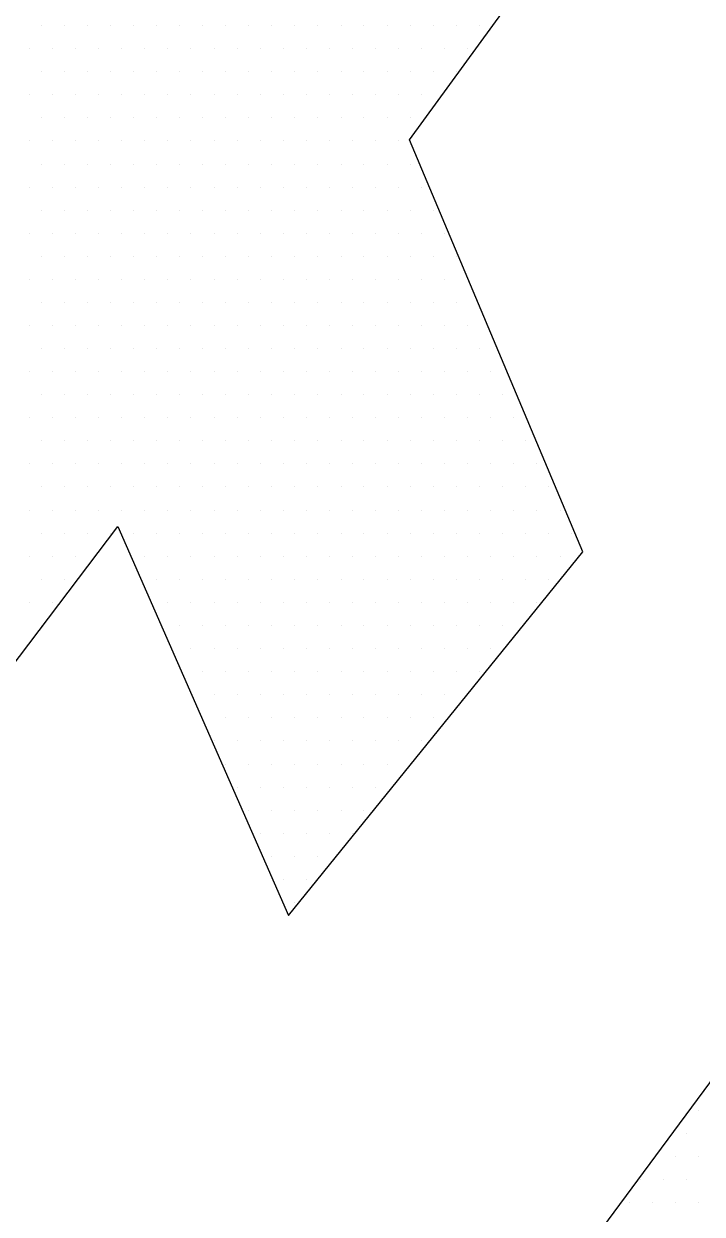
# Model space of a CAD drawing. Header units: metres. Extents: x 9606 to 9900, y 4805 to 4952.
# Drawn here: x 9832.196 to 9832.52, y 4844.726 to 4845.294 of the extents above; entities that cross this region are included whole.
import ezdxf

# ---------------------------------------------------------------- set-up
doc = ezdxf.new("R2010")
doc.units = ezdxf.units.M
doc.header["$LTSCALE"] = 2
doc.linetypes.add('CACHEX2', pattern=[0.75, 0.5, -0.25])
for name, color, linetype in [('CARTOUCHE', 7, 'Continuous'), ('LOGO', 4, 'Continuous'), ('rosace', 7, 'Continuous')]:
    doc.layers.add(name, color=color, linetype=linetype)

# ---------------------------------------------------------------- blocks, each defined once
blk = doc.blocks.new('A$C715108E3')
at = {"layer": 'LOGO', "color": 131}
for p, q in [((-9.1027, -18.9276), (-9.1027, -18.9276)), ((-9.0112, -18.9276), (-9.0112, -18.9276)), ((-8.9194, -18.9276), (-8.9194, -18.9276)), ((-8.8273, -18.9276), (-8.8273, -18.9276)), ((-8.7361, -18.9276), (-8.7361, -18.9276)), ((-8.6442, -18.9276), (-8.6442, -18.9276)), ((-8.552, -18.9276), (-8.552, -18.9276)), ((-8.461, -18.9276), (-8.461, -18.9276)), ((-8.3691, -18.9276), (-8.3691, -18.9276)), ((-8.2771, -18.9276), (-8.2771, -18.9276)), ((-8.1851, -18.9276), (-8.1851, -18.9276)), ((-8.094, -18.9276), (-8.094, -18.9276)), ((-8.002, -18.9276), (-8.002, -18.9276)), ((-7.91, -18.9276), (-7.91, -18.9276)), ((-7.8187, -18.9276), (-7.8187, -18.9276)), ((-7.7267, -18.9276), (-7.7267, -18.9276)), ((-7.635, -18.9276), (-7.635, -18.9276)), ((-7.5434, -18.9276), (-7.5434, -18.9276)), ((-7.4515, -18.9276), (-7.4515, -18.9276)), ((-7.3597, -18.9276), (-7.3597, -18.9276)), ((-9.1488, -19.0189), (-9.1488, -19.0189)), ((-9.0569, -19.0189), (-9.0569, -19.0189)), ((-8.9651, -19.0189), (-8.9651, -19.0189)), ((-8.8736, -19.0189), (-8.8736, -19.0189)), ((-8.7818, -19.0189), (-8.7818, -19.0189)), ((-8.69, -19.0189), (-8.69, -19.0189)), ((-8.5985, -19.0189), (-8.5985, -19.0189)), ((-8.5067, -19.0189), (-8.5067, -19.0189)), ((-8.4149, -19.0189), (-8.4149, -19.0189)), ((-8.3228, -19.0189), (-8.3228, -19.0189)), ((-8.2316, -19.0189), (-8.2316, -19.0189)), ((-8.1394, -19.0189), (-8.1394, -19.0189)), ((-8.0475, -19.0189), (-8.0475, -19.0189)), ((-7.9563, -19.0189), (-7.9563, -19.0189)), ((-7.8642, -19.0189), (-7.8642, -19.0189)), ((-7.7724, -19.0189), (-7.7724, -19.0189)), ((-7.6809, -19.0189), (-7.6809, -19.0189)), ((-7.5891, -19.0189), (-7.5891, -19.0189)), ((-7.4973, -19.0189), (-7.4973, -19.0189)), ((-7.4058, -19.0189), (-7.4058, -19.0189)), ((-9.1027, -19.1101), (-9.1027, -19.1101)), ((-9.0112, -19.1101), (-9.0112, -19.1101)), ((-8.9194, -19.1101), (-8.9194, -19.1101)), ((-8.8273, -19.1101), (-8.8273, -19.1101)), ((-8.7361, -19.1101), (-8.7361, -19.1101)), ((-8.6442, -19.1101), (-8.6442, -19.1101)), ((-8.552, -19.1101), (-8.552, -19.1101)), ((-8.461, -19.1101), (-8.461, -19.1101)), ((-8.3691, -19.1101), (-8.3691, -19.1101)), ((-8.2771, -19.1101), (-8.2771, -19.1101)), ((-8.1851, -19.1101), (-8.1851, -19.1101)), ((-8.094, -19.1101), (-8.094, -19.1101)), ((-8.002, -19.1101), (-8.002, -19.1101)), ((-7.91, -19.1101), (-7.91, -19.1101)), ((-7.8187, -19.1101), (-7.8187, -19.1101)), ((-7.7267, -19.1101), (-7.7267, -19.1101)), ((-7.635, -19.1101), (-7.635, -19.1101)), ((-7.5434, -19.1101), (-7.5434, -19.1101)), ((-7.4515, -19.1101), (-7.4515, -19.1101)), ((-9.1488, -19.2027), (-9.1488, -19.2027)), ((-9.0569, -19.2027), (-9.0569, -19.2027)), ((-8.9651, -19.2027), (-8.9651, -19.2027)), ((-8.8736, -19.2027), (-8.8736, -19.2027)), ((-8.7818, -19.2027), (-8.7818, -19.2027)), ((-8.69, -19.2027), (-8.69, -19.2027)), ((-8.5985, -19.2027), (-8.5985, -19.2027)), ((-8.5067, -19.2027), (-8.5067, -19.2027)), ((-8.4149, -19.2027), (-8.4149, -19.2027)), ((-8.3228, -19.2027), (-8.3228, -19.2027)), ((-8.2316, -19.2027), (-8.2316, -19.2027)), ((-8.1394, -19.2027), (-8.1394, -19.2027)), ((-8.0475, -19.2027), (-8.0475, -19.2027)), ((-7.9563, -19.2027), (-7.9563, -19.2027)), ((-7.8642, -19.2027), (-7.8642, -19.2027)), ((-7.7724, -19.2027), (-7.7724, -19.2027)), ((-7.6809, -19.2027), (-7.6809, -19.2027)), ((-7.5891, -19.2027), (-7.5891, -19.2027)), ((-9.1027, -19.294), (-9.1027, -19.294)), ((-9.0112, -19.294), (-9.0112, -19.294)), ((-8.9194, -19.294), (-8.9194, -19.294)), ((-8.8273, -19.294), (-8.8273, -19.294)), ((-8.7361, -19.294), (-8.7361, -19.294)), ((-8.6442, -19.294), (-8.6442, -19.294)), ((-8.552, -19.294), (-8.552, -19.294)), ((-8.461, -19.294), (-8.461, -19.294)), ((-8.3691, -19.294), (-8.3691, -19.294)), ((-8.2771, -19.294), (-8.2771, -19.294)), ((-8.1851, -19.294), (-8.1851, -19.294)), ((-8.094, -19.294), (-8.094, -19.294)), ((-8.002, -19.294), (-8.002, -19.294)), ((-7.91, -19.294), (-7.91, -19.294)), ((-7.8187, -19.294), (-7.8187, -19.294)), ((-7.7267, -19.294), (-7.7267, -19.294)), ((-7.635, -19.294), (-7.635, -19.294)), ((-9.1488, -19.3855), (-9.1488, -19.3855)), ((-9.0569, -19.3855), (-9.0569, -19.3855)), ((-8.9651, -19.3855), (-8.9651, -19.3855)), ((-8.8736, -19.3855), (-8.8736, -19.3855)), ((-8.7818, -19.3855), (-8.7818, -19.3855)), ((-8.69, -19.3855), (-8.69, -19.3855)), ((-8.5985, -19.3855), (-8.5985, -19.3855)), ((-8.5067, -19.3855), (-8.5067, -19.3855)), ((-8.4149, -19.3855), (-8.4149, -19.3855)), ((-8.3228, -19.3855), (-8.3228, -19.3855)), ((-8.2316, -19.3855), (-8.2316, -19.3855)), ((-8.1394, -19.3855), (-8.1394, -19.3855)), ((-8.0475, -19.3855), (-8.0475, -19.3855)), ((-7.9563, -19.3855), (-7.9563, -19.3855)), ((-7.8642, -19.3855), (-7.8642, -19.3855)), ((-7.7724, -19.3855), (-7.7724, -19.3855)), ((-7.6809, -19.3855), (-7.6809, -19.3855)), ((-9.1027, -19.4779), (-9.1027, -19.4779)), ((-9.0112, -19.4779), (-9.0112, -19.4779)), ((-8.9194, -19.4779), (-8.9194, -19.4779)), ((-8.8273, -19.4779), (-8.8273, -19.4779)), ((-8.7361, -19.4779), (-8.7361, -19.4779)), ((-8.6442, -19.4779), (-8.6442, -19.4779)), ((-8.552, -19.4779), (-8.552, -19.4779)), ((-8.461, -19.4779), (-8.461, -19.4779)), ((-8.3691, -19.4779), (-8.3691, -19.4779)), ((-8.2771, -19.4779), (-8.2771, -19.4779)), ((-8.1851, -19.4779), (-8.1851, -19.4779)), ((-8.094, -19.4779), (-8.094, -19.4779)), ((-8.002, -19.4779), (-8.002, -19.4779)), ((-7.91, -19.4779), (-7.91, -19.4779)), ((-7.8187, -19.4779), (-7.8187, -19.4779)), ((-7.7267, -19.4779), (-7.7267, -19.4779)), ((-7.635, -19.4779), (-7.635, -19.4779)), ((-9.1488, -19.5693), (-9.1488, -19.5693)), ((-9.0569, -19.5693), (-9.0569, -19.5693)), ((-8.9651, -19.5693), (-8.9651, -19.5693)), ((-8.8736, -19.5693), (-8.8736, -19.5693)), ((-8.7818, -19.5693), (-8.7818, -19.5693)), ((-8.69, -19.5693), (-8.69, -19.5693)), ((-8.5985, -19.5693), (-8.5985, -19.5693)), ((-8.5067, -19.5693), (-8.5067, -19.5693)), ((-8.4149, -19.5693), (-8.4149, -19.5693)), ((-8.3228, -19.5693), (-8.3228, -19.5693)), ((-8.2316, -19.5693), (-8.2316, -19.5693)), ((-8.1394, -19.5693), (-8.1394, -19.5693)), ((-8.0475, -19.5693), (-8.0475, -19.5693)), ((-7.9563, -19.5693), (-7.9563, -19.5693)), ((-7.8642, -19.5693), (-7.8642, -19.5693)), ((-7.7724, -19.5693), (-7.7724, -19.5693)), ((-7.6809, -19.5693), (-7.6809, -19.5693)), ((-7.5891, -19.5693), (-7.5891, -19.5693)), ((-9.1027, -19.6606), (-9.1027, -19.6606)), ((-9.0112, -19.6606), (-9.0112, -19.6606)), ((-8.9194, -19.6606), (-8.9194, -19.6606)), ((-8.8273, -19.6606), (-8.8273, -19.6606)), ((-8.7361, -19.6606), (-8.7361, -19.6606)), ((-8.6442, -19.6606), (-8.6442, -19.6606)), ((-8.552, -19.6606), (-8.552, -19.6606)), ((-8.461, -19.6606), (-8.461, -19.6606)), ((-8.3691, -19.6606), (-8.3691, -19.6606)), ((-8.2771, -19.6606), (-8.2771, -19.6606)), ((-8.1851, -19.6606), (-8.1851, -19.6606)), ((-8.094, -19.6606), (-8.094, -19.6606)), ((-8.002, -19.6606), (-8.002, -19.6606)), ((-7.91, -19.6606), (-7.91, -19.6606)), ((-7.8187, -19.6606), (-7.8187, -19.6606)), ((-7.7267, -19.6606), (-7.7267, -19.6606)), ((-7.635, -19.6606), (-7.635, -19.6606)), ((-7.5434, -19.6606), (-7.5434, -19.6606)), ((-9.1488, -19.753), (-9.1488, -19.753)), ((-9.0569, -19.753), (-9.0569, -19.753)), ((-8.9651, -19.753), (-8.9651, -19.753)), ((-8.8736, -19.753), (-8.8736, -19.753)), ((-8.7818, -19.753), (-8.7818, -19.753)), ((-8.69, -19.753), (-8.69, -19.753)), ((-8.5985, -19.753), (-8.5985, -19.753)), ((-8.5067, -19.753), (-8.5067, -19.753)), ((-8.4149, -19.753), (-8.4149, -19.753)), ((-8.3228, -19.753), (-8.3228, -19.753)), ((-8.2316, -19.753), (-8.2316, -19.753)), ((-8.1394, -19.753), (-8.1394, -19.753)), ((-8.0475, -19.753), (-8.0475, -19.753)), ((-7.9563, -19.753), (-7.9563, -19.753)), ((-7.8642, -19.753), (-7.8642, -19.753)), ((-7.7724, -19.753), (-7.7724, -19.753)), ((-7.6809, -19.753), (-7.6809, -19.753)), ((-7.5891, -19.753), (-7.5891, -19.753)), ((-7.4973, -19.753), (-7.4973, -19.753)), ((-9.1027, -19.8444), (-9.1027, -19.8444)), ((-9.0112, -19.8444), (-9.0112, -19.8444)), ((-8.9194, -19.8444), (-8.9194, -19.8444)), ((-8.8273, -19.8444), (-8.8273, -19.8444)), ((-8.7361, -19.8444), (-8.7361, -19.8444)), ((-8.6442, -19.8444), (-8.6442, -19.8444)), ((-8.552, -19.8444), (-8.552, -19.8444)), ((-8.461, -19.8444), (-8.461, -19.8444)), ((-8.3691, -19.8444), (-8.3691, -19.8444)), ((-8.2771, -19.8444), (-8.2771, -19.8444)), ((-8.1851, -19.8444), (-8.1851, -19.8444)), ((-8.094, -19.8444), (-8.094, -19.8444)), ((-8.002, -19.8444), (-8.002, -19.8444)), ((-7.91, -19.8444), (-7.91, -19.8444)), ((-7.8187, -19.8444), (-7.8187, -19.8444)), ((-7.7267, -19.8444), (-7.7267, -19.8444)), ((-7.635, -19.8444), (-7.635, -19.8444)), ((-7.5434, -19.8444), (-7.5434, -19.8444)), ((-7.4515, -19.8444), (-7.4515, -19.8444)), ((-9.1488, -19.9357), (-9.1488, -19.9357)), ((-9.0569, -19.9357), (-9.0569, -19.9357)), ((-8.9651, -19.9357), (-8.9651, -19.9357)), ((-8.8736, -19.9357), (-8.8736, -19.9357)), ((-8.7818, -19.9357), (-8.7818, -19.9357)), ((-8.69, -19.9357), (-8.69, -19.9357)), ((-8.5985, -19.9357), (-8.5985, -19.9357)), ((-8.5067, -19.9357), (-8.5067, -19.9357)), ((-8.4149, -19.9357), (-8.4149, -19.9357)), ((-8.3228, -19.9357), (-8.3228, -19.9357)), ((-8.2316, -19.9357), (-8.2316, -19.9357)), ((-8.1394, -19.9357), (-8.1394, -19.9357)), ((-8.0475, -19.9357), (-8.0475, -19.9357)), ((-7.9563, -19.9357), (-7.9563, -19.9357)), ((-7.8642, -19.9357), (-7.8642, -19.9357)), ((-7.7724, -19.9357), (-7.7724, -19.9357)), ((-7.6809, -19.9357), (-7.6809, -19.9357)), ((-7.5891, -19.9357), (-7.5891, -19.9357)), ((-7.4973, -19.9357), (-7.4973, -19.9357)), ((-7.4058, -19.9357), (-7.4058, -19.9357)), ((-9.1027, -20.0281), (-9.1027, -20.0281)), ((-9.0112, -20.0281), (-9.0112, -20.0281)), ((-8.9194, -20.0281), (-8.9194, -20.0281)), ((-8.8273, -20.0281), (-8.8273, -20.0281)), ((-8.7361, -20.0281), (-8.7361, -20.0281)), ((-8.6442, -20.0281), (-8.6442, -20.0281)), ((-8.552, -20.0281), (-8.552, -20.0281)), ((-8.461, -20.0281), (-8.461, -20.0281)), ((-8.3691, -20.0281), (-8.3691, -20.0281)), ((-8.2771, -20.0281), (-8.2771, -20.0281)), ((-8.1851, -20.0281), (-8.1851, -20.0281)), ((-8.094, -20.0281), (-8.094, -20.0281)), ((-8.002, -20.0281), (-8.002, -20.0281)), ((-7.91, -20.0281), (-7.91, -20.0281)), ((-7.8187, -20.0281), (-7.8187, -20.0281)), ((-7.7267, -20.0281), (-7.7267, -20.0281)), ((-7.635, -20.0281), (-7.635, -20.0281)), ((-7.5434, -20.0281), (-7.5434, -20.0281)), ((-7.4515, -20.0281), (-7.4515, -20.0281)), ((-9.1488, -20.1196), (-9.1488, -20.1196)), ((-9.0569, -20.1196), (-9.0569, -20.1196)), ((-8.9651, -20.1196), (-8.9651, -20.1196)), ((-8.8736, -20.1196), (-8.8736, -20.1196)), ((-8.7818, -20.1196), (-8.7818, -20.1196)), ((-8.69, -20.1196), (-8.69, -20.1196)), ((-8.5985, -20.1196), (-8.5985, -20.1196)), ((-8.5067, -20.1196), (-8.5067, -20.1196)), ((-8.4149, -20.1196), (-8.4149, -20.1196)), ((-8.3228, -20.1196), (-8.3228, -20.1196)), ((-8.2316, -20.1196), (-8.2316, -20.1196)), ((-8.1394, -20.1196), (-8.1394, -20.1196)), ((-8.0475, -20.1196), (-8.0475, -20.1196)), ((-7.9563, -20.1196), (-7.9563, -20.1196)), ((-7.8642, -20.1196), (-7.8642, -20.1196)), ((-7.7724, -20.1196), (-7.7724, -20.1196)), ((-7.6809, -20.1196), (-7.6809, -20.1196)), ((-7.5891, -20.1196), (-7.5891, -20.1196)), ((-7.4973, -20.1196), (-7.4973, -20.1196)), ((-7.4058, -20.1196), (-7.4058, -20.1196)), ((-9.1027, -20.211), (-9.1027, -20.211)), ((-9.0112, -20.211), (-9.0112, -20.211)), ((-8.9194, -20.211), (-8.9194, -20.211)), ((-8.8273, -20.211), (-8.8273, -20.211)), ((-8.7361, -20.211), (-8.7361, -20.211)), ((-8.6442, -20.211), (-8.6442, -20.211)), ((-8.552, -20.211), (-8.552, -20.211)), ((-8.461, -20.211), (-8.461, -20.211)), ((-8.3691, -20.211), (-8.3691, -20.211)), ((-8.2771, -20.211), (-8.2771, -20.211)), ((-8.1851, -20.211), (-8.1851, -20.211)), ((-8.094, -20.211), (-8.094, -20.211)), ((-8.002, -20.211), (-8.002, -20.211)), ((-7.91, -20.211), (-7.91, -20.211)), ((-7.8187, -20.211), (-7.8187, -20.211)), ((-7.7267, -20.211), (-7.7267, -20.211)), ((-7.635, -20.211), (-7.635, -20.211)), ((-7.5434, -20.211), (-7.5434, -20.211)), ((-7.4515, -20.211), (-7.4515, -20.211)), ((-7.3597, -20.211), (-7.3597, -20.211)), ((-9.1488, -20.3034), (-9.1488, -20.3034)), ((-9.0569, -20.3034), (-9.0569, -20.3034)), ((-8.9651, -20.3034), (-8.9651, -20.3034)), ((-8.8736, -20.3034), (-8.8736, -20.3034)), ((-8.7818, -20.3034), (-8.7818, -20.3034)), ((-8.69, -20.3034), (-8.69, -20.3034)), ((-8.5985, -20.3034), (-8.5985, -20.3034)), ((-8.5067, -20.3034), (-8.5067, -20.3034)), ((-8.4149, -20.3034), (-8.4149, -20.3034)), ((-8.3228, -20.3034), (-8.3228, -20.3034)), ((-8.2316, -20.3034), (-8.2316, -20.3034)), ((-8.1394, -20.3034), (-8.1394, -20.3034)), ((-8.0475, -20.3034), (-8.0475, -20.3034)), ((-7.9563, -20.3034), (-7.9563, -20.3034)), ((-7.8642, -20.3034), (-7.8642, -20.3034)), ((-7.7724, -20.3034), (-7.7724, -20.3034)), ((-7.6809, -20.3034), (-7.6809, -20.3034)), ((-7.5891, -20.3034), (-7.5891, -20.3034)), ((-7.4973, -20.3034), (-7.4973, -20.3034)), ((-7.4058, -20.3034), (-7.4058, -20.3034)), ((-7.314, -20.3034), (-7.314, -20.3034)), ((-9.1027, -20.3947), (-9.1027, -20.3947)), ((-9.0112, -20.3947), (-9.0112, -20.3947)), ((-8.9194, -20.3947), (-8.9194, -20.3947)), ((-8.8273, -20.3947), (-8.8273, -20.3947)), ((-8.7361, -20.3947), (-8.7361, -20.3947)), ((-8.6442, -20.3947), (-8.6442, -20.3947)), ((-8.552, -20.3947), (-8.552, -20.3947)), ((-8.461, -20.3947), (-8.461, -20.3947)), ((-8.3691, -20.3947), (-8.3691, -20.3947)), ((-8.2771, -20.3947), (-8.2771, -20.3947)), ((-8.1851, -20.3947), (-8.1851, -20.3947)), ((-8.094, -20.3947), (-8.094, -20.3947)), ((-8.002, -20.3947), (-8.002, -20.3947)), ((-7.91, -20.3947), (-7.91, -20.3947)), ((-7.8187, -20.3947), (-7.8187, -20.3947)), ((-7.7267, -20.3947), (-7.7267, -20.3947)), ((-7.635, -20.3947), (-7.635, -20.3947)), ((-7.5434, -20.3947), (-7.5434, -20.3947)), ((-7.4515, -20.3947), (-7.4515, -20.3947)), ((-7.3597, -20.3947), (-7.3597, -20.3947)), ((-7.2683, -20.3947), (-7.2683, -20.3947)), ((-9.1488, -20.4859), (-9.1488, -20.4859)), ((-9.0569, -20.4859), (-9.0569, -20.4859)), ((-8.9651, -20.4859), (-8.9651, -20.4859)), ((-8.8736, -20.4859), (-8.8736, -20.4859)), ((-8.7818, -20.4859), (-8.7818, -20.4859)), ((-8.69, -20.4859), (-8.69, -20.4859)), ((-8.5985, -20.4859), (-8.5985, -20.4859)), ((-8.5067, -20.4859), (-8.5067, -20.4859)), ((-8.4149, -20.4859), (-8.4149, -20.4859)), ((-8.3228, -20.4859), (-8.3228, -20.4859)), ((-8.2316, -20.4859), (-8.2316, -20.4859)), ((-8.1394, -20.4859), (-8.1394, -20.4859)), ((-8.0475, -20.4859), (-8.0475, -20.4859)), ((-7.9563, -20.4859), (-7.9563, -20.4859)), ((-7.8642, -20.4859), (-7.8642, -20.4859)), ((-7.7724, -20.4859), (-7.7724, -20.4859)), ((-7.6809, -20.4859), (-7.6809, -20.4859)), ((-7.5891, -20.4859), (-7.5891, -20.4859)), ((-7.4973, -20.4859), (-7.4973, -20.4859)), ((-7.4058, -20.4859), (-7.4058, -20.4859)), ((-7.314, -20.4859), (-7.314, -20.4859)), ((-7.2222, -20.4859), (-7.2222, -20.4859)), ((-9.1027, -20.5785), (-9.1027, -20.5785)), ((-9.0112, -20.5785), (-9.0112, -20.5785)), ((-8.9194, -20.5785), (-8.9194, -20.5785)), ((-8.8273, -20.5785), (-8.8273, -20.5785)), ((-8.7361, -20.5785), (-8.7361, -20.5785)), ((-8.6442, -20.5785), (-8.6442, -20.5785)), ((-8.552, -20.5785), (-8.552, -20.5785)), ((-8.461, -20.5785), (-8.461, -20.5785)), ((-8.3691, -20.5785), (-8.3691, -20.5785)), ((-8.2771, -20.5785), (-8.2771, -20.5785)), ((-8.1851, -20.5785), (-8.1851, -20.5785)), ((-8.094, -20.5785), (-8.094, -20.5785)), ((-8.002, -20.5785), (-8.002, -20.5785)), ((-7.91, -20.5785), (-7.91, -20.5785)), ((-7.8187, -20.5785), (-7.8187, -20.5785)), ((-7.7267, -20.5785), (-7.7267, -20.5785)), ((-7.635, -20.5785), (-7.635, -20.5785)), ((-7.5434, -20.5785), (-7.5434, -20.5785)), ((-7.4515, -20.5785), (-7.4515, -20.5785)), ((-7.3597, -20.5785), (-7.3597, -20.5785)), ((-7.2683, -20.5785), (-7.2683, -20.5785)), ((-7.1764, -20.5785), (-7.1764, -20.5785)), ((-9.1488, -20.6698), (-9.1488, -20.6698)), ((-9.0569, -20.6698), (-9.0569, -20.6698)), ((-8.9651, -20.6698), (-8.9651, -20.6698)), ((-8.8736, -20.6698), (-8.8736, -20.6698)), ((-8.7818, -20.6698), (-8.7818, -20.6698)), ((-8.69, -20.6698), (-8.69, -20.6698)), ((-8.5985, -20.6698), (-8.5985, -20.6698)), ((-8.5067, -20.6698), (-8.5067, -20.6698)), ((-8.4149, -20.6698), (-8.4149, -20.6698)), ((-8.3228, -20.6698), (-8.3228, -20.6698)), ((-8.2316, -20.6698), (-8.2316, -20.6698)), ((-8.1394, -20.6698), (-8.1394, -20.6698)), ((-8.0475, -20.6698), (-8.0475, -20.6698)), ((-7.9563, -20.6698), (-7.9563, -20.6698)), ((-7.8642, -20.6698), (-7.8642, -20.6698)), ((-7.7724, -20.6698), (-7.7724, -20.6698)), ((-7.6809, -20.6698), (-7.6809, -20.6698)), ((-7.5891, -20.6698), (-7.5891, -20.6698)), ((-7.4973, -20.6698), (-7.4973, -20.6698)), ((-7.4058, -20.6698), (-7.4058, -20.6698)), ((-7.314, -20.6698), (-7.314, -20.6698)), ((-7.2222, -20.6698), (-7.2222, -20.6698)), ((-7.1307, -20.6698), (-7.1307, -20.6698)), ((-9.1027, -20.7613), (-9.1027, -20.7613)), ((-9.0112, -20.7613), (-9.0112, -20.7613)), ((-8.9194, -20.7613), (-8.9194, -20.7613)), ((-8.8273, -20.7613), (-8.8273, -20.7613)), ((-8.7361, -20.7613), (-8.7361, -20.7613)), ((-8.6442, -20.7613), (-8.6442, -20.7613)), ((-8.552, -20.7613), (-8.552, -20.7613)), ((-8.461, -20.7613), (-8.461, -20.7613)), ((-8.3691, -20.7613), (-8.3691, -20.7613)), ((-8.2771, -20.7613), (-8.2771, -20.7613)), ((-8.1851, -20.7613), (-8.1851, -20.7613)), ((-8.094, -20.7613), (-8.094, -20.7613)), ((-8.002, -20.7613), (-8.002, -20.7613)), ((-7.91, -20.7613), (-7.91, -20.7613)), ((-7.8187, -20.7613), (-7.8187, -20.7613)), ((-7.7267, -20.7613), (-7.7267, -20.7613)), ((-7.635, -20.7613), (-7.635, -20.7613)), ((-7.5434, -20.7613), (-7.5434, -20.7613)), ((-7.4515, -20.7613), (-7.4515, -20.7613)), ((-7.3597, -20.7613), (-7.3597, -20.7613)), ((-7.2683, -20.7613), (-7.2683, -20.7613)), ((-7.1764, -20.7613), (-7.1764, -20.7613)), ((-7.0846, -20.7613), (-7.0846, -20.7613)), ((-9.1488, -20.8538), (-9.1488, -20.8538)), ((-9.0569, -20.8538), (-9.0569, -20.8538)), ((-8.9651, -20.8538), (-8.9651, -20.8538)), ((-8.8736, -20.8538), (-8.8736, -20.8538)), ((-8.7818, -20.8538), (-8.7818, -20.8538)), ((-8.69, -20.8538), (-8.69, -20.8538)), ((-8.5985, -20.8538), (-8.5985, -20.8538)), ((-8.5067, -20.8538), (-8.5067, -20.8538)), ((-8.4149, -20.8538), (-8.4149, -20.8538)), ((-8.3228, -20.8538), (-8.3228, -20.8538)), ((-8.2316, -20.8538), (-8.2316, -20.8538)), ((-8.1394, -20.8538), (-8.1394, -20.8538)), ((-8.0475, -20.8538), (-8.0475, -20.8538)), ((-7.9563, -20.8538), (-7.9563, -20.8538)), ((-7.8642, -20.8538), (-7.8642, -20.8538)), ((-7.7724, -20.8538), (-7.7724, -20.8538)), ((-7.6809, -20.8538), (-7.6809, -20.8538)), ((-7.5891, -20.8538), (-7.5891, -20.8538)), ((-7.4973, -20.8538), (-7.4973, -20.8538)), ((-7.4058, -20.8538), (-7.4058, -20.8538)), ((-7.314, -20.8538), (-7.314, -20.8538)), ((-7.2222, -20.8538), (-7.2222, -20.8538)), ((-7.1307, -20.8538), (-7.1307, -20.8538)), ((-7.0389, -20.8538), (-7.0389, -20.8538)), ((-9.1027, -20.9451), (-9.1027, -20.9451)), ((-9.0112, -20.9451), (-9.0112, -20.9451)), ((-8.9194, -20.9451), (-8.9194, -20.9451)), ((-8.8273, -20.9451), (-8.8273, -20.9451)), ((-8.7861, -20.9451), (-8.7861, -20.9451)), ((-8.7361, -20.9451), (-8.7361, -20.9451)), ((-8.6442, -20.9451), (-8.6442, -20.9451)), ((-8.552, -20.9451), (-8.552, -20.9451)), ((-8.461, -20.9451), (-8.461, -20.9451)), ((-8.3691, -20.9451), (-8.3691, -20.9451)), ((-8.2771, -20.9451), (-8.2771, -20.9451)), ((-8.1851, -20.9451), (-8.1851, -20.9451)), ((-8.094, -20.9451), (-8.094, -20.9451)), ((-8.002, -20.9451), (-8.002, -20.9451)), ((-7.91, -20.9451), (-7.91, -20.9451)), ((-7.8187, -20.9451), (-7.8187, -20.9451)), ((-7.7267, -20.9451), (-7.7267, -20.9451)), ((-7.635, -20.9451), (-7.635, -20.9451)), ((-7.5434, -20.9451), (-7.5434, -20.9451)), ((-7.4515, -20.9451), (-7.4515, -20.9451)), ((-7.3597, -20.9451), (-7.3597, -20.9451)), ((-7.2683, -20.9451), (-7.2683, -20.9451)), ((-7.1764, -20.9451), (-7.1764, -20.9451)), ((-7.0846, -20.9451), (-7.0846, -20.9451)), ((-6.9924, -20.9451), (-6.9924, -20.9451)), ((-9.1488, -21.0375), (-9.1488, -21.0375)), ((-9.0569, -21.0375), (-9.0569, -21.0375)), ((-8.9651, -21.0375), (-8.9651, -21.0375)), ((-8.7458, -21.0375), (-8.7458, -21.0375)), ((-8.69, -21.0375), (-8.69, -21.0375)), ((-8.5985, -21.0375), (-8.5985, -21.0375)), ((-8.5067, -21.0375), (-8.5067, -21.0375)), ((-8.4149, -21.0375), (-8.4149, -21.0375)), ((-8.3228, -21.0375), (-8.3228, -21.0375)), ((-8.2316, -21.0375), (-8.2316, -21.0375)), ((-8.1394, -21.0375), (-8.1394, -21.0375)), ((-8.0475, -21.0375), (-8.0475, -21.0375)), ((-7.9563, -21.0375), (-7.9563, -21.0375)), ((-7.8642, -21.0375), (-7.8642, -21.0375)), ((-7.7724, -21.0375), (-7.7724, -21.0375)), ((-7.6809, -21.0375), (-7.6809, -21.0375)), ((-7.5891, -21.0375), (-7.5891, -21.0375)), ((-7.4973, -21.0375), (-7.4973, -21.0375)), ((-7.4058, -21.0375), (-7.4058, -21.0375)), ((-7.314, -21.0375), (-7.314, -21.0375)), ((-7.2222, -21.0375), (-7.2222, -21.0375)), ((-7.1307, -21.0375), (-7.1307, -21.0375)), ((-7.0389, -21.0375), (-7.0389, -21.0375)), ((-9.1027, -21.1288), (-9.1027, -21.1288)), ((-9.0112, -21.1288), (-9.0112, -21.1288)), ((-8.7057, -21.1288), (-8.7057, -21.1288)), ((-8.6442, -21.1288), (-8.6442, -21.1288)), ((-8.552, -21.1288), (-8.552, -21.1288)), ((-8.461, -21.1288), (-8.461, -21.1288)), ((-8.3691, -21.1288), (-8.3691, -21.1288)), ((-8.2771, -21.1288), (-8.2771, -21.1288)), ((-8.1851, -21.1288), (-8.1851, -21.1288)), ((-8.094, -21.1288), (-8.094, -21.1288)), ((-8.002, -21.1288), (-8.002, -21.1288)), ((-7.91, -21.1288), (-7.91, -21.1288)), ((-7.8187, -21.1288), (-7.8187, -21.1288)), ((-7.7267, -21.1288), (-7.7267, -21.1288)), ((-7.635, -21.1288), (-7.635, -21.1288)), ((-7.5434, -21.1288), (-7.5434, -21.1288)), ((-7.4515, -21.1288), (-7.4515, -21.1288)), ((-7.3597, -21.1288), (-7.3597, -21.1288)), ((-7.2683, -21.1288), (-7.2683, -21.1288)), ((-7.1764, -21.1288), (-7.1764, -21.1288)), ((-7.0846, -21.1288), (-7.0846, -21.1288)), ((-9.1488, -21.2202), (-9.1488, -21.2202)), ((-9.0569, -21.2202), (-9.0569, -21.2202)), ((-8.6654, -21.2202), (-8.6654, -21.2202)), ((-8.5985, -21.2202), (-8.5985, -21.2202)), ((-8.5067, -21.2202), (-8.5067, -21.2202)), ((-8.4149, -21.2202), (-8.4149, -21.2202)), ((-8.3228, -21.2202), (-8.3228, -21.2202)), ((-8.2316, -21.2202), (-8.2316, -21.2202)), ((-8.1394, -21.2202), (-8.1394, -21.2202)), ((-8.0475, -21.2202), (-8.0475, -21.2202)), ((-7.9563, -21.2202), (-7.9563, -21.2202)), ((-7.8642, -21.2202), (-7.8642, -21.2202)), ((-7.7724, -21.2202), (-7.7724, -21.2202)), ((-7.6809, -21.2202), (-7.6809, -21.2202)), ((-7.5891, -21.2202), (-7.5891, -21.2202)), ((-7.4973, -21.2202), (-7.4973, -21.2202)), ((-7.4058, -21.2202), (-7.4058, -21.2202)), ((-7.314, -21.2202), (-7.314, -21.2202)), ((-7.2222, -21.2202), (-7.2222, -21.2202)), ((-7.1307, -21.2202), (-7.1307, -21.2202)), ((-9.1027, -21.3126), (-9.1027, -21.3126)), ((-8.6251, -21.3126), (-8.6251, -21.3126)), ((-8.552, -21.3126), (-8.552, -21.3126)), ((-8.461, -21.3126), (-8.461, -21.3126)), ((-8.3691, -21.3126), (-8.3691, -21.3126)), ((-8.2771, -21.3126), (-8.2771, -21.3126)), ((-8.1851, -21.3126), (-8.1851, -21.3126)), ((-8.094, -21.3126), (-8.094, -21.3126)), ((-8.002, -21.3126), (-8.002, -21.3126)), ((-7.91, -21.3126), (-7.91, -21.3126)), ((-7.8187, -21.3126), (-7.8187, -21.3126)), ((-7.7267, -21.3126), (-7.7267, -21.3126)), ((-7.635, -21.3126), (-7.635, -21.3126)), ((-7.5434, -21.3126), (-7.5434, -21.3126)), ((-7.4515, -21.3126), (-7.4515, -21.3126)), ((-7.3597, -21.3126), (-7.3597, -21.3126)), ((-7.2683, -21.3126), (-7.2683, -21.3126)), ((-8.585, -21.4039), (-8.585, -21.4039)), ((-8.5067, -21.4039), (-8.5067, -21.4039)), ((-8.4149, -21.4039), (-8.4149, -21.4039)), ((-8.3228, -21.4039), (-8.3228, -21.4039)), ((-8.2316, -21.4039), (-8.2316, -21.4039)), ((-8.1394, -21.4039), (-8.1394, -21.4039)), ((-8.0475, -21.4039), (-8.0475, -21.4039)), ((-7.9563, -21.4039), (-7.9563, -21.4039)), ((-7.8642, -21.4039), (-7.8642, -21.4039)), ((-7.7724, -21.4039), (-7.7724, -21.4039)), ((-7.6809, -21.4039), (-7.6809, -21.4039)), ((-7.5891, -21.4039), (-7.5891, -21.4039)), ((-7.4973, -21.4039), (-7.4973, -21.4039)), ((-7.4058, -21.4039), (-7.4058, -21.4039)), ((-7.314, -21.4039), (-7.314, -21.4039)), ((-8.5445, -21.4954), (-8.5445, -21.4954)), ((-8.461, -21.4954), (-8.461, -21.4954)), ((-8.3691, -21.4954), (-8.3691, -21.4954)), ((-8.2771, -21.4954), (-8.2771, -21.4954)), ((-8.1851, -21.4954), (-8.1851, -21.4954)), ((-8.094, -21.4954), (-8.094, -21.4954)), ((-8.002, -21.4954), (-8.002, -21.4954)), ((-7.91, -21.4954), (-7.91, -21.4954)), ((-7.8187, -21.4954), (-7.8187, -21.4954)), ((-7.7267, -21.4954), (-7.7267, -21.4954)), ((-7.635, -21.4954), (-7.635, -21.4954)), ((-7.5434, -21.4954), (-7.5434, -21.4954)), ((-7.4515, -21.4954), (-7.4515, -21.4954)), ((-7.3597, -21.4954), (-7.3597, -21.4954)), ((-8.5044, -21.5878), (-8.5044, -21.5878)), ((-8.4149, -21.5878), (-8.4149, -21.5878)), ((-8.3228, -21.5878), (-8.3228, -21.5878)), ((-8.2316, -21.5878), (-8.2316, -21.5878)), ((-8.1394, -21.5878), (-8.1394, -21.5878)), ((-8.0475, -21.5878), (-8.0475, -21.5878)), ((-7.9563, -21.5878), (-7.9563, -21.5878)), ((-7.8642, -21.5878), (-7.8642, -21.5878)), ((-7.7724, -21.5878), (-7.7724, -21.5878)), ((-7.6809, -21.5878), (-7.6809, -21.5878)), ((-7.5891, -21.5878), (-7.5891, -21.5878)), ((-7.4973, -21.5878), (-7.4973, -21.5878)), ((-8.464, -21.6792), (-8.464, -21.6792)), ((-8.461, -21.6792), (-8.461, -21.6792)), ((-8.3691, -21.6792), (-8.3691, -21.6792)), ((-8.2771, -21.6792), (-8.2771, -21.6792)), ((-8.1851, -21.6792), (-8.1851, -21.6792)), ((-8.094, -21.6792), (-8.094, -21.6792)), ((-8.002, -21.6792), (-8.002, -21.6792)), ((-7.91, -21.6792), (-7.91, -21.6792)), ((-7.8187, -21.6792), (-7.8187, -21.6792)), ((-7.7267, -21.6792), (-7.7267, -21.6792)), ((-7.635, -21.6792), (-7.635, -21.6792)), ((-7.5434, -21.6792), (-7.5434, -21.6792)), ((-8.4235, -21.7705), (-8.4235, -21.7705)), ((-8.4149, -21.7705), (-8.4149, -21.7705)), ((-8.3228, -21.7705), (-8.3228, -21.7705)), ((-8.2316, -21.7705), (-8.2316, -21.7705)), ((-8.1394, -21.7705), (-8.1394, -21.7705)), ((-8.0475, -21.7705), (-8.0475, -21.7705)), ((-7.9563, -21.7705), (-7.9563, -21.7705)), ((-7.8642, -21.7705), (-7.8642, -21.7705)), ((-7.7724, -21.7705), (-7.7724, -21.7705)), ((-7.6809, -21.7705), (-7.6809, -21.7705)), ((-7.5891, -21.7705), (-7.5891, -21.7705)), ((-8.383, -21.8631), (-8.383, -21.8631)), ((-8.3691, -21.8631), (-8.3691, -21.8631)), ((-8.2771, -21.8631), (-8.2771, -21.8631)), ((-8.1851, -21.8631), (-8.1851, -21.8631)), ((-8.094, -21.8631), (-8.094, -21.8631)), ((-8.002, -21.8631), (-8.002, -21.8631)), ((-7.91, -21.8631), (-7.91, -21.8631)), ((-7.8187, -21.8631), (-7.8187, -21.8631)), ((-7.7267, -21.8631), (-7.7267, -21.8631)), ((-7.635, -21.8631), (-7.635, -21.8631)), ((-8.3429, -21.9543), (-8.3429, -21.9543)), ((-8.3228, -21.9543), (-8.3228, -21.9543)), ((-8.2316, -21.9543), (-8.2316, -21.9543)), ((-8.1394, -21.9543), (-8.1394, -21.9543)), ((-8.0475, -21.9543), (-8.0475, -21.9543)), ((-7.9563, -21.9543), (-7.9563, -21.9543)), ((-7.8642, -21.9543), (-7.8642, -21.9543)), ((-7.7724, -21.9543), (-7.7724, -21.9543)), ((-8.3028, -22.0454), (-8.3028, -22.0454)), ((-8.2771, -22.0454), (-8.2771, -22.0454)), ((-8.1851, -22.0454), (-8.1851, -22.0454)), ((-8.094, -22.0454), (-8.094, -22.0454)), ((-8.002, -22.0454), (-8.002, -22.0454)), ((-7.91, -22.0454), (-7.91, -22.0454)), ((-7.8187, -22.0454), (-7.8187, -22.0454)), ((-8.2627, -22.1382), (-8.2627, -22.1382)), ((-8.2316, -22.1382), (-8.2316, -22.1382)), ((-8.1394, -22.1382), (-8.1394, -22.1382)), ((-8.0475, -22.1382), (-8.0475, -22.1382)), ((-7.9563, -22.1382), (-7.9563, -22.1382)), ((-7.8642, -22.1382), (-7.8642, -22.1382)), ((-8.2222, -22.2295), (-8.2222, -22.2295)), ((-8.1851, -22.2295), (-8.1851, -22.2295)), ((-8.094, -22.2295), (-8.094, -22.2295)), ((-8.002, -22.2295), (-8.002, -22.2295)), ((-8.1821, -22.3209), (-8.1821, -22.3209)), ((-8.1394, -22.3209), (-8.1394, -22.3209)), ((-8.0475, -22.3209), (-8.0475, -22.3209)), ((-8.1416, -22.4135), (-8.1416, -22.4135)), ((-8.094, -22.4135), (-8.094, -22.4135)), ((-6.5261, -23.2389), (-6.5261, -23.2389)), ((-6.4886, -23.2389), (-6.4886, -23.2389)), ((-6.5939, -23.3303), (-6.5939, -23.3303)), ((-6.5343, -23.3303), (-6.5343, -23.3303)), ((-6.6622, -23.4225), (-6.6622, -23.4225)), ((-6.5799, -23.4225), (-6.5799, -23.4225)), ((-6.4886, -23.4225), (-6.4886, -23.4225)), ((-6.73, -23.5138), (-6.73, -23.5138)), ((-6.7175, -23.5138), (-6.7175, -23.5138)), ((-6.6262, -23.5138), (-6.6262, -23.5138)), ((-6.5343, -23.5138), (-6.5343, -23.5138)), ((-6.7979, -23.6054), (-6.7979, -23.6054)), ((-6.7637, -23.6054), (-6.7637, -23.6054)), ((-6.6719, -23.6054), (-6.6719, -23.6054)), ((-6.5799, -23.6054), (-6.5799, -23.6054)), ((-6.4886, -23.6054), (-6.4886, -23.6054))]:
    blk.add_line(p, q, dxfattribs=at)
for points in [[(-19.4659, -20.0075), (-15.0643, -20.4719), (-16.7516, -22.8048), (-16.3741, -23.1322), (-15.8207, -23.5348), (-15.4563, -23.799), (-13.7331, -21.4856), (-11.9601, -25.3945), (-11.4761, -25.5469), (-10.7095, -25.798), (-10.0926, -25.8741), (-9.9674, -25.8741), (-12.5584, -19.9248), (-11.816, -18.9068), (-10.4959, -20.6166), (-9.7792, -22.2122), (-8.7979, -20.9179), (-8.1187, -22.4645), (-6.9489, -21.0191), (-7.6382, -19.3811), (-6.116, -17.2939)], [(-5.0186, -17.1537), (-4.9784, -19.1278), (-5.3896, -19.2331), (-4.7123, -20.7884), (-8.4641, -25.8566), (-8.5996, -26.1134), (-8.0987, -26.1134), (-7.2053, -26.0731), (-6.6093, -26.0457), (-6.203, -25.613), (-3.9696, -22.5417), (-2.7917, -25.1531), (-2.6026, -25.1257), (-1.9525, -24.8418), (-1.3029, -24.5438), (-2.3854, -21.8923), (1.9656, -22.2806)]]:
    blk.add_lwpolyline(points, dxfattribs=at)
blk = doc.blocks.new('A$C581E6685')
at = {"layer": 'rosace', "color": 32, "linetype": 'CACHEX2', "ltscale": 1.5}
blk.add_ellipse((-38.0538, 23.8138), major_axis=(-19.0311, -3.534), ratio=0.590567, dxfattribs=at)
at = {"layer": 'rosace', "color": 32}
blk.add_ellipse((-37.6144, 23.8499), major_axis=(-13.5768, -4.2839), ratio=0.791971, dxfattribs=at)
at = {"layer": 'CARTOUCHE'}
blk.add_blockref('A$C715108E3', (-31.6739, 36.3189), dxfattribs=at)

msp = doc.modelspace()

# ---------------------------------------------------------------- linework, layer by layer
at = {"layer": 'CARTOUCHE'}
msp.add_rational_spline([(9829.64323, 4848.05468), (9829.64323, 4845.87645), (9829.64323, 4843.69822), (9829.64323, 4842.93022), (9830.41123, 4842.93022), (9839.51909, 4842.93022), (9848.62694, 4842.93022), (9849.39494, 4842.93022), (9849.39494, 4843.69822), (9849.39494, 4845.87645), (9849.39494, 4848.05468), (9849.39494, 4848.82268), (9848.62694, 4848.82268), (9839.51909, 4848.82268), (9830.41123, 4848.82268), (9829.64323, 4848.82268), (9829.64323, 4848.05468)], [1, 1, 1, 0.707106781187, 1, 1, 1, 0.707106781187, 1, 1, 1, 0.707106781187, 1, 1, 1, 0.707106781187, 1], degree=2, knots=[0, 0, 0, 1, 1, 2.570796, 2.570796, 3.570796, 3.570796, 5.141593, 5.141593, 6.141593, 6.141593, 7.712389, 7.712389, 8.712389, 8.712389, 10.283185, 10.283185, 10.283185], dxfattribs=at)

# ---------------------------------------------------------------- block references
at = {"layer": 'CARTOUCHE', "xscale": 0.12, "yscale": 0.12, "zscale": 0.12}
msp.add_blockref('A$C581E6685', (9837.09738, 4843.20633), dxfattribs=at)

doc.saveas('drawing.dxf')
